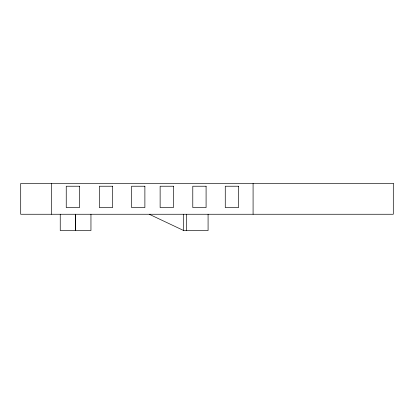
<?xml version="1.0" encoding="UTF-8"?>
<svg xmlns="http://www.w3.org/2000/svg" width="414" height="414" viewBox="0 0 414 414"><rect width="100%" height="100%" fill="white"/><g stroke="black" fill="none" stroke-linecap="round" stroke-linejoin="round"><path stroke-width="0.62" d="M149.226 214.255L183.671 230.526L208.082 230.526L208.082 214.255M253.083 183.474L253.083 214.255M186.657 214.255L186.678 230.526M183.671 214.255L183.671 230.526M90.956 214.255L90.956 230.526L60.242 230.526L60.242 214.255M51.667 183.474L51.667 214.255M393.3 183.474L20.7 183.474L20.7 214.255L393.3 214.255L393.3 183.474M79.55 186.228L66.245 186.228L66.245 207.569L79.55 207.569L79.55 186.228M112.629 186.228L99.324 186.228L99.324 207.569L112.629 207.569L112.629 186.228M144.884 186.228L131.58 186.228L131.58 207.569L144.884 207.569L144.884 186.228M173.435 186.228L160.13 186.228L160.13 207.569L173.435 207.569L173.435 186.228M206.089 186.228L192.784 186.228L192.784 207.569L206.089 207.569L206.089 186.228M238.573 186.228L225.268 186.228L225.268 207.569L238.573 207.569L238.573 186.228M75.612 230.526L75.596 214.255L75.612 230.526"/></g></svg>
